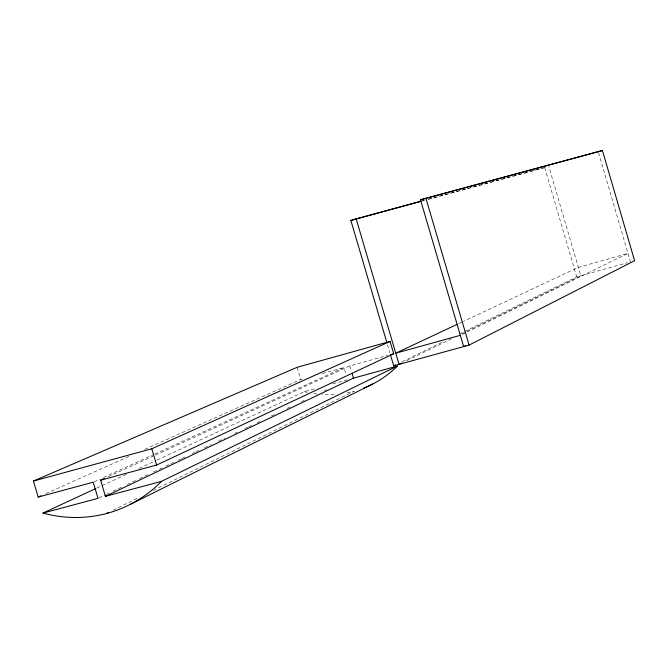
<?xml version="1.0" encoding="UTF-8"?>
<svg xmlns="http://www.w3.org/2000/svg" width="668" height="668" viewBox="0 0 668 668"><rect width="100%" height="100%" fill="white"/><g stroke="black" fill="none" stroke-linecap="round" stroke-linejoin="round"><path stroke-width="0.5" stroke-dasharray="3.34 2.5" d="M113.084 510.26L139.245 497.343M153.256 490.421L354.149 391.214A108.842 102.571 70.8 0 1 345.339 393.185M462.198 334.409L465.938 332.572M466.874 332.121L627.962 253.406L578.346 267.367L463.517 321.333M406.536 360.712L451.51 338.793M461.822 333.766L580.809 275.767L548.812 166.39M402.161 361.722L443.452 341.665M459.4 333.916L576.701 276.919L627.461 262.699M98.964 497.894L105.561 494.763M106.504 494.312L109.327 492.976M113.092 491.18L121.568 487.156M127.221 484.467L135.704 480.442M139.47 478.655L147.945 474.622M153.598 471.942L158.308 469.704M159.251 469.253L162.073 467.917M165.839 466.122L174.315 462.097M178.089 460.302L180.911 458.966M181.855 458.515L186.564 456.277M192.217 453.597L195.039 452.253M195.983 451.802L200.692 449.564M204.458 447.777L211.055 444.646M218.586 441.064L225.183 437.932M234.602 433.457L237.424 432.112M244.964 428.539L247.786 427.194M248.73 426.743L251.552 425.407M257.205 422.719L260.036 421.374M271.333 416.005L274.164 414.661M287.349 408.399L290.171 407.054M301.477 401.685L304.299 400.349M324.08 390.947L326.911 389.603M458.816 323.546L462.582 321.776M96.751 488.099L126.945 474.071M139.211 468.368L156.195 460.477M157.139 460.043L304.324 391.665L315.154 388.692M108.191 476.727L154.625 455.434M155.569 455L349.823 365.905L387.716 355.418M94.155 481.77L99.833 479.173M103.623 477.445L153.782 454.507M154.726 454.073L344.012 367.509L345.957 374.105M45.8 493.66L130.452 455.743M144.722 449.355L300.725 379.491L303.673 378.672M322.368 373.504L344.012 367.509M332.864 383.816L347.627 379.758L347.076 377.879M422.176 201.01L424.188 200.458M428.205 199.365L543.71 167.877M422.393 200.834L424.397 200.283M428.413 199.189L529.749 171.584M530.751 171.309L546.808 166.942M349.823 365.905L351.493 371.558M297.118 367.308L300.725 379.491M387.549 344.922L389.895 352.888M598.578 152.747L630.433 261.864M544.721 167.601L576.701 276.919M334.367 394.471A108.842 102.571 70.8 0 1 322.293 394.454M317.267 394.003A108.842 102.571 70.8 0 1 312.265 393.31M307.288 392.358A108.842 102.571 70.8 0 1 304.324 391.665"/><path stroke-width="1" d="M390.488 354.875L393.711 365.83L469.07 345.106L634.6 260.695L602.436 150.517L420.481 199.79L463.634 346.6L465.487 345.657M130.369 504.323L372.861 383.95M106.538 513.492L108.408 512.573M95.808 488.533L42.969 513.082A143.637 130.46 70.5 0 0 161.481 481.352L397.335 366.097L353.439 378.163L105.427 496.357L100.609 480.2L104.4 478.463M401.852 362.991L399.046 364.361L356.169 218.87L350.859 220.448L386.964 342.926M393.711 365.83L395.59 364.92M100.609 480.2L156.629 465.062L393.702 353.764L390.07 341.423L297.118 367.308L33.4 481.052L38.185 497.067L93.211 482.204L98.021 498.345L42.969 513.082M456.929 324.431L395.748 353.188L460.319 335.319M33.4 481.052L151.786 448.771L390.07 341.423M38.185 497.067L41.04 495.79M602.436 150.517L420.481 199.79M390.713 354.591L393.702 353.764M350.859 220.448L420.164 201.552M356.169 218.87L421.383 201.11M105.427 496.357L161.481 481.352M151.786 448.771L156.629 465.062M352.053 373.445L353.439 378.163M425.892 198.187L469.07 345.106M397.335 366.097A108.842 102.571 70.8 0 1 363.693 388.075"/></g></svg>
